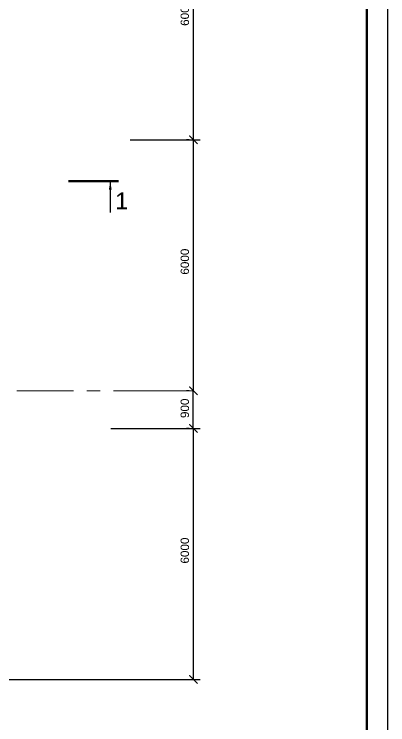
# Model space of a CAD drawing. Header units: millimetres. Extents: x -273 to 3634, y 3015 to 4572.
# Drawn here: x 3544.5 to 3633.7, y 3807.8 to 3977.7 of the extents above; entities that cross this region are included whole.
import ezdxf

# ---------------------------------------------------------------- set-up
doc = ezdxf.new("R2010")
doc.units = ezdxf.units.MM
doc.linetypes.add('CENTER2', pattern=[28.575, 19.05, -3.175, 3.175, -3.175])
doc.layers.add('@', color=250, linetype='Continuous', lineweight=60)
doc.styles.get("Standard").update_dxf_attribs({"font": 'arial.ttf', "height": 2})
doc.dimstyles.new('ISO-25', dxfattribs={"dimtxt": 2, "dimasz": 2, "dimexe": 1.6, "dimexo": 1, "dimgap": 1, "dimtad": 1, "dimdsep": 46, "dimtxsty": 'Standard', "dimblk": 'ARCHTICK', "dimcen": 2, "dimadec": 0, "dimazin": 0, "dimtfac": 1, "dimtmove": 0, "dimatfit": 3, "dimfxl": 1, "dimarcsym": 0})

# ---------------------------------------------------------------- blocks, each defined once
blk = doc.blocks.new('_ArchTick')
at = {"color": 0, "linetype": 'ByBlock', "lineweight": 15, "const_width": 0.15}
blk.add_lwpolyline([(-0.5, -0.5), (0.5, 0.5)], dxfattribs=at)
blk = doc.blocks.new('*D694')
at = {"layer": '@', "color": 0, "lineweight": -2, "transparency": 16777216}
for p, q in [((3567.6, 3878.68), (3588.89, 3878.68)), ((3587.29, 3878.68), (3587.29, 3818.68)), ((3533.81, 3818.68), (3588.89, 3818.68))]:
    blk.add_line(p, q, dxfattribs=at)
at = {"layer": 'Defpoints', "color": 0, "lineweight": 15, "transparency": 16777216}
for p in [(3566.6, 3878.68), (3532.81, 3818.68), (3587.29, 3818.68)]:
    blk.add_point(p, dxfattribs=at)
at = {"layer": '@', "color": 0, "lineweight": -2, "transparency": 16777216, "xscale": 2, "yscale": 2, "zscale": 2}
for p, rotation in [((3587.29, 3878.68), 90), ((3587.29, 3818.68), 270)]:
    blk.add_blockref('_ArchTick', p, dxfattribs=dict(at, rotation=rotation))
at = {"layer": '@', "color": 0, "lineweight": 15, "transparency": 16777216, "insert": (3585.27, 3849.48), "char_height": 2, "attachment_point": 5, "rotation": 90}
blk.add_mtext('6000', dxfattribs=at)
blk = doc.blocks.new('*D690')
at = {"layer": '@', "color": 0, "lineweight": -2, "transparency": 16777216}
for p, q in [((3572.24, 3947.68), (3588.89, 3947.68)), ((3587.29, 3947.68), (3587.29, 3887.68)), ((3586.29, 3887.68), (3585.69, 3887.68))]:
    blk.add_line(p, q, dxfattribs=at)
at = {"layer": 'Defpoints', "color": 0, "lineweight": 15, "transparency": 16777216}
for p in [(3571.24, 3947.68), (3587.29, 3887.68), (3587.29, 3887.68)]:
    blk.add_point(p, dxfattribs=at)
at = {"layer": '@', "color": 0, "lineweight": -2, "transparency": 16777216, "xscale": 2, "yscale": 2, "zscale": 2}
for p, rotation in [((3587.29, 3947.68), 90), ((3587.29, 3887.68), 270)]:
    blk.add_blockref('_ArchTick', p, dxfattribs=dict(at, rotation=rotation))
at = {"layer": '@', "color": 0, "lineweight": 15, "transparency": 16777216, "insert": (3585.27, 3918.54), "char_height": 2, "attachment_point": 5, "rotation": 90}
blk.add_mtext('6000', dxfattribs=at)
blk = doc.blocks.new('*D691')
at = {"layer": '@', "color": 0, "lineweight": -2, "transparency": 16777216}
for p, q in [((3586.29, 3887.68), (3585.69, 3887.68)), ((3587.29, 3878.68), (3587.29, 3887.68)), ((3586.29, 3878.68), (3585.69, 3878.68))]:
    blk.add_line(p, q, dxfattribs=at)
at = {"layer": 'Defpoints', "color": 0, "lineweight": 15, "transparency": 16777216}
for p in [(3587.29, 3887.68), (3587.29, 3887.68), (3587.29, 3878.68)]:
    blk.add_point(p, dxfattribs=at)
at = {"layer": '@', "color": 0, "lineweight": -2, "transparency": 16777216, "xscale": 2, "yscale": 2, "zscale": 2}
for p, rotation in [((3587.29, 3887.68), 90), ((3587.29, 3878.68), 270)]:
    blk.add_blockref('_ArchTick', p, dxfattribs=dict(at, rotation=rotation))
at = {"layer": '@', "color": 0, "lineweight": 15, "transparency": 16777216, "insert": (3585.27, 3883.48), "char_height": 2, "attachment_point": 5, "rotation": 90}
blk.add_mtext('900', dxfattribs=at)
blk = doc.blocks.new('*D692')
at = {"layer": '@', "color": 0, "lineweight": -2, "transparency": 16777216}
for p, q in [((3560.01, 4007.68), (3588.89, 4007.68)), ((3587.29, 4007.68), (3587.29, 3947.68)), ((3586.29, 3947.68), (3585.69, 3947.68))]:
    blk.add_line(p, q, dxfattribs=at)
at = {"layer": 'Defpoints', "color": 0, "lineweight": 15, "transparency": 16777216}
for p in [(3559.01, 4007.68), (3587.29, 3947.68), (3587.29, 3947.68)]:
    blk.add_point(p, dxfattribs=at)
at = {"layer": '@', "color": 0, "lineweight": -2, "transparency": 16777216, "xscale": 2, "yscale": 2, "zscale": 2}
for p, rotation in [((3587.29, 4007.68), 90), ((3587.29, 3947.68), 270)]:
    blk.add_blockref('_ArchTick', p, dxfattribs=dict(at, rotation=rotation))
at = {"layer": '@', "color": 0, "lineweight": 15, "transparency": 16777216, "insert": (3585.27, 3978.01), "char_height": 2, "attachment_point": 5, "rotation": 90}
blk.add_mtext('6000', dxfattribs=at)

msp = doc.modelspace()

# ---------------------------------------------------------------- linework, layer by layer
at = {"layer": '@', "color": 0, "lineweight": 30}
msp.add_line((3633.716, 3609.3), (3633.716, 4203.3), dxfattribs=at)
at = {"layer": '@', "color": 0, "lineweight": 50}
msp.add_line((3628.716, 4198.3), (3628.716, 3614.3), dxfattribs=at)
at = {"layer": '@', "color": 0, "lineweight": 100}
msp.add_line((3557.467, 3937.774), (3569.467, 3937.774), dxfattribs=at)
at = {"layer": '@', "color": 0, "linetype": 'CENTER2', "lineweight": 15}
msp.add_line((3587.289, 3887.676), (3545.13, 3887.676), dxfattribs=at)

# ---------------------------------------------------------------- texts
at = {"layer": '@', "color": 0, "lineweight": 15}
msp.add_text('1', height=4, dxfattribs=at).set_placement((3568.645, 3931.08))

# ---------------------------------------------------------------- dimensions: what is measured, and where the dimension line sits
for base, p1, p2, text, picture, middle in [((3587.289, 3947.676), (3559.009, 4007.676), (3587.289, 3947.676), '6000', '*D692', (3587.289, 3978.013)), ((3587.289, 3887.676), (3571.24, 3947.676), (3587.289, 3887.676), '6000', '*D690', (3587.289, 3918.541)), ((3587.289, 3887.676), (3587.289, 3878.676), (3587.289, 3887.676), '900', '*D691', (3587.289, 3883.48)), ((3587.289, 3818.676), (3566.597, 3878.676), (3532.81, 3818.676), '6000', '*D694', (3587.289, 3849.48))]:
    dim = msp.add_linear_dim(base=base, p1=p1, p2=p2, angle=90, text=text, dimstyle='ISO-25', dxfattribs=at)
    dim.commit()
    dim.dimension.update_dxf_attribs({"geometry": picture, "text_midpoint": middle, "dimtype": 160})

# ---------------------------------------------------------------- leaders
at = {"layer": '@', "color": 0, "lineweight": 50}
msp.add_leader([(3567.467, 3937.774), (3567.467, 3930.3)], dimstyle='ISO-25', override={"dimgap": 1, "dimtad": 0}, dxfattribs=at)

doc.saveas('drawing.dxf')
